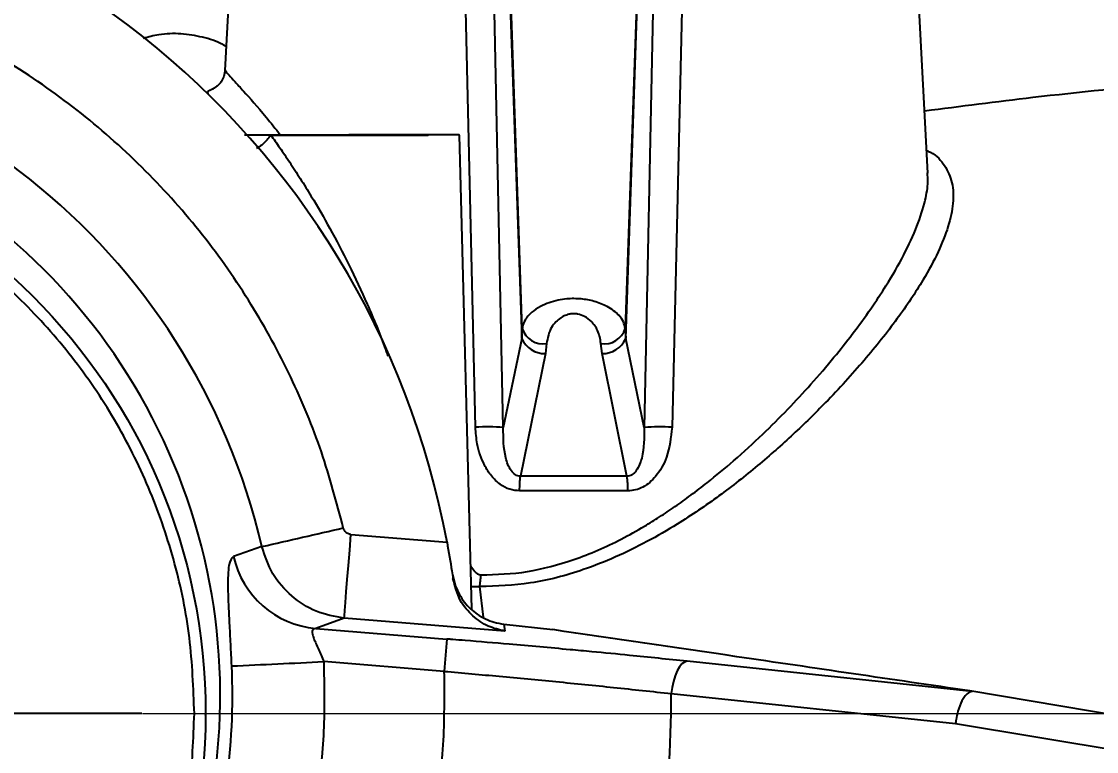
# Model space of a CAD drawing. Header units: millimetres. Extents: x 2451 to 4400, y 944 to 2322.
# Drawn here: x 3307.5 to 3403.1, y 1321.1 to 1386 of the extents above; entities that cross this region are included whole.
import ezdxf

# ---------------------------------------------------------------- set-up
doc = ezdxf.new("R2010")
doc.units = ezdxf.units.MM
doc.linetypes.add('AM_ISO08W050', pattern=[18, 12, -1.5, 3, -1.5])
doc.layers.add('AM_5', color=3, linetype='Continuous', lineweight=25)
doc.layers.add('AM_7', color=4, linetype='AM_ISO08W050', lineweight=25)
doc.styles.add('SLDTEXTSTYLE1', font='txt.shx', dxfattribs={"width": 0.7, "bigfont": 'gbcbig.shx'})
doc.dimstyles.new('SLDDIMSTYLE12$0', dxfattribs={"dimtxt": 12, "dimasz": 10, "dimexe": 0, "dimexo": 0.0625, "dimgap": 0.875, "dimtad": 1, "dimdec": 1, "dimlfac": 1.8, "dimrnd": 1e-09, "dimzin": 12, "dimdsep": 46, "dimtxsty": 'SLDTEXTSTYLE1', "dimcen": 0.09, "dimdle": 8.16, "dimclrd": 3, "dimclre": 3, "dimadec": 0, "dimazin": 3, "dimtfac": 1, "dimtdec": 1, "dimtofl": 0, "dimtmove": 0, "dimatfit": 3, "dimfxl": 0, "dimfrac": 2, "dimtolj": 1, "dimlwd": 5, "dimlwe": 5, "dimarcsym": 0})
doc.dimstyles.new('SLDDIMSTYLE12$3', dxfattribs={"dimtxt": 12, "dimasz": 10, "dimexe": 0, "dimexo": 0.0625, "dimgap": 0.875, "dimtad": 1, "dimdec": 1, "dimlfac": 1.8, "dimrnd": 1e-09, "dimzin": 12, "dimdsep": 46, "dimtxsty": 'SLDTEXTSTYLE1', "dimcen": 0.09, "dimdle": 8.16, "dimclrd": 3, "dimclre": 3, "dimadec": 0, "dimazin": 3, "dimtfac": 1, "dimtdec": 1, "dimtofl": 0, "dimtmove": 0, "dimatfit": 3, "dimfxl": 0, "dimfrac": 2, "dimtolj": 1, "dimlwd": 5, "dimlwe": 5, "dimarcsym": 0})

# ---------------------------------------------------------------- blocks, each defined once
blk = doc.blocks.new('*D68')
at = {"layer": 'AM_5', "color": 3, "lineweight": 5, "transparency": 16777216}
blk.add_line((3563.9, 1441.938), (3578.25, 1441.938), dxfattribs=at)
at = {"layer": 'AM_5', "color": 3, "linetype": 'Continuous', "lineweight": 5, "transparency": 16777216}
for p, q in [((3578.25, 1431.938), (3578.25, 1334.489)), ((3318.305, 1324.489), (3578.25, 1324.489))]:
    blk.add_line(p, q, dxfattribs=at)
at = {"layer": 'AM_5', "color": 3, "transparency": 16777216}
for points in [[(3576.584, 1431.938), (3579.917, 1431.938), (3578.25, 1441.938)], [(3576.584, 1334.489), (3579.917, 1334.489), (3578.25, 1324.489)]]:
    blk.add_solid(points, dxfattribs=at)
at = {"layer": 'Defpoints', "color": 0, "transparency": 16777216}
for p in [(3563.837, 1441.938), (3318.243, 1324.489), (3578.25, 1324.489)]:
    blk.add_point(p, dxfattribs=at)
at = {"layer": 'AM_5', "color": 0, "transparency": 16777216, "insert": (3571.375, 1392.443), "char_height": 12, "attachment_point": 5, "rotation": 90, "style": 'SLDTEXTSTYLE1'}
blk.add_mtext('\\A1;115', dxfattribs=at)
blk = doc.blocks.new('*D58')
at = {"layer": 'AM_5', "color": 3, "linetype": 'Continuous', "lineweight": 5, "transparency": 16777216}
blk.add_line((3435.37, 1477.244), (3401.687, 1451.245), dxfattribs=at)
at = {"layer": 'AM_5', "color": 3, "lineweight": 5, "transparency": 16777216}
for p, q in [((3334.311, 1399.307), (3334.491, 1399.307)), ((3334.401, 1399.217), (3334.401, 1399.397))]:
    blk.add_line(p, q, dxfattribs=at)
at = {"layer": 'AM_5', "color": 3, "transparency": 16777216}
blk.add_solid([(3400.669, 1452.564), (3402.706, 1449.926), (3393.771, 1445.135)], dxfattribs=at)
at = {"layer": 'Defpoints', "color": 0, "transparency": 16777216}
for p in [(3393.771, 1445.135), (3275.03, 1353.48)]:
    blk.add_point(p, dxfattribs=at)
at = {"layer": 'AM_5', "color": 0, "transparency": 16777216, "insert": (3418.286, 1472.742), "char_height": 12, "attachment_point": 5, "rotation": 37.66418, "style": 'SLDTEXTSTYLE1'}
blk.add_mtext('\\A1;%%C345', dxfattribs=at)

msp = doc.modelspace()

# ---------------------------------------------------------------- linework, layer by layer
at = {"color": 7, "linetype": 'Continuous', "lineweight": 25}
for p, q in [((3326.633, 1400.804), (3325.63, 1381.659)), ((3347.895, 1349.943), (3346.71, 1400.864)), ((3350.37, 1349.905), (3349.31, 1400.861)), ((3350.522, 1400.851), (3352.011, 1357.832)), ((3352.062, 1358.72), (3350.6, 1400.85)), ((3362.666, 1400.85), (3361.205, 1358.72)), ((3361.255, 1357.832), (3362.744, 1400.851)), ((3363.956, 1400.861), (3362.896, 1349.905)), ((3366.556, 1400.864), (3365.371, 1349.943)), ((3388.115, 1372.524), (3386.895, 1395.804)), ((3347.587, 1333.754), (3346.483, 1375.919)), ((3352.011, 1357.832), (3352.062, 1358.72)), ((3361.205, 1358.72), (3361.255, 1357.832)), ((3352.011, 1357.832), (3350.37, 1349.905)), ((3354.222, 1357.373), (3354.117, 1356.486)), ((3359.149, 1356.486), (3359.044, 1357.373)), ((3362.896, 1349.905), (3361.255, 1357.832)), ((3354.117, 1356.486), (3351.902, 1345.586)), ((3361.364, 1345.586), (3359.149, 1356.486)), ((3336.828, 1340.408), (3345.366, 1339.719)), ((3328.914, 1339.322), (3326.38, 1338.453)), ((3345.843, 1336.84), (3346.109, 1335.803)), ((3347.534, 1335.79), (3348.268, 1335.772)), ((3348.268, 1335.772), (3348.594, 1333.063)), ((3336.226, 1332.961), (3333.695, 1332.045)), ((3350.504, 1331.811), (3336.226, 1332.961)), ((3350.413, 1332.435), (3354.773, 1331.941)), ((3350.413, 1332.435), (3350.504, 1331.811)), ((3333.695, 1332.045), (3345.358, 1331.105)), ((3345.127, 1328.234), (3334.403, 1329.099)), ((3392.05, 1326.45), (3366.71, 1329.129)), ((3417.291, 1322.221), (3391.852, 1326.493)), ((3365.305, 1326.255), (3390.573, 1323.611)), ((3323.907, 1324.347), (3323.907, 1324.356)), ((3390.573, 1323.611), (3424.225, 1317.998))]:
    msp.add_line(p, q, dxfattribs=at)
at = {"color": 7, "linetype": 'Continuous', "lineweight": 25, "flags": 128}
for points in [[(3361.364, 1345.586), (3360.187, 1345.586), (3359.005, 1345.586), (3357.82, 1345.587), (3356.633, 1345.587), (3355.447, 1345.587), (3354.261, 1345.586), (3353.079, 1345.586), (3351.902, 1345.586)], [(3361.449, 1344.278), (3360.251, 1344.278), (3359.048, 1344.278), (3357.841, 1344.278), (3356.633, 1344.278), (3355.425, 1344.278), (3354.219, 1344.278), (3353.015, 1344.278), (3351.817, 1344.278)], [(3336.226, 1332.961), (3336.244, 1333.176), (3336.282, 1333.648), (3336.34, 1334.36), (3336.415, 1335.289), (3336.504, 1336.399), (3336.606, 1337.653), (3336.715, 1339.005), (3336.828, 1340.408)], [(3366.71, 1329.129), (3366.479, 1329.063), (3366.247, 1328.893), (3366.025, 1328.624), (3365.819, 1328.266), (3365.638, 1327.833), (3365.489, 1327.341), (3365.376, 1326.808), (3365.305, 1326.255)]]:
    msp.add_lwpolyline(points, dxfattribs=at)
at = {"color": 7, "linetype": 'Continuous', "lineweight": 25}
msp.add_circle((3271.408, 1324.489), 52.5, dxfattribs=at)
for centre, radius, start, end in [((3271.634, 1325.989), 75, 10.54851, 92.46086), ((3271.633, 1326.001), 58.809, 13.09228, 89.91829), ((3271.633, 1326.08), 53.574, 308.26934, 171.50515), ((3353.907, 1359.274), 1.927, 196.70211, 279.40565), ((3359.359, 1359.274), 1.927, 260.59454, 343.29737), ((3354.062, 1358.719), 2.234, 203.39428, 271.42772), ((3359.205, 1358.719), 2.234, 268.57245, 336.60531), ((3348.885, 1333.799), 16.174, 84.73329, 93.50893), ((3364.381, 1333.799), 16.174, 86.49111, 95.26667), ((3351.424, 1344.282), 10.025, 359.97591, 7.47448), ((3061.499, 2515.202), 1205.904, 282.812128, 283.164856), ((3334.45, 1340.285), 8.275, 192.79006, 264.76479), ((8276.545, 932.19), 4947.297, 175.375054, 175.408407), ((3271.634, 1326.064), 54.664, 340.22854, 2.782), ((3269.82, 2623.471), 1295.983, 272.494846, 272.856436), ((3271.634, 1326.058), 93.672, 342.88971, 0.12059)]:
    msp.add_arc(centre, radius, start, end, dxfattribs=at)
for points, knots in [([(3271.2, 1155.758), (3273.761, 1155.783), (3277.341, 1155.818), (3282.61, 1156.096), (3287.075, 1156.432), (3292.391, 1156.997), (3297.96, 1157.771), (3303.773, 1158.781), (3309.744, 1160.037), (3315.82, 1161.547), (3321.958, 1163.318), (3328.124, 1165.352), (3334.287, 1167.652), (3340.424, 1170.217), (3346.512, 1173.047), (3352.532, 1176.141), (3358.464, 1179.496), (3364.293, 1183.108), (3370.003, 1186.973), (3375.579, 1191.088), (3381.006, 1195.445), (3386.272, 1200.039), (3391.363, 1204.864), (3396.268, 1209.911), (3400.975, 1215.174), (3405.473, 1220.644), (3409.751, 1226.312), (3413.8, 1232.17), (3417.609, 1238.206), (3421.171, 1244.412), (3424.476, 1250.777), (3427.517, 1257.289), (3430.286, 1263.939), (3432.776, 1270.713), (3434.982, 1277.601), (3436.896, 1284.589), (3438.515, 1291.667), (3439.833, 1298.821), (3440.846, 1306.038), (3441.55, 1313.305), (3441.943, 1320.609), (3442.022, 1327.937), (3441.785, 1335.275), (3441.231, 1342.61), (3440.359, 1349.927), (3439.168, 1357.214), (3437.66, 1364.457), (3435.835, 1371.642), (3433.695, 1378.754), (3431.241, 1385.782), (3428.476, 1392.71), (3425.403, 1399.527), (3422.026, 1406.217), (3418.349, 1412.769), (3414.375, 1419.169), (3410.11, 1425.405), (3405.559, 1431.463), (3400.727, 1437.331), (3395.62, 1442.997), (3390.243, 1448.45), (3384.796, 1453.498), (3379.323, 1458.15), (3373.865, 1462.419), (3368.24, 1466.462), (3362.458, 1470.27), (3356.531, 1473.838), (3350.469, 1477.16), (3344.283, 1480.23), (3337.986, 1483.044), (3331.592, 1485.596), (3325.117, 1487.882), (3318.58, 1489.898), (3312.005, 1491.641), (3305.432, 1493.106), (3298.938, 1494.287), (3292.648, 1495.184), (3287.125, 1495.768), (3282.242, 1496.135), (3277.418, 1496.375), (3271.443, 1496.492), (3265.927, 1496.382), (3260.657, 1496.11), (3256.193, 1495.773), (3250.877, 1495.208), (3245.308, 1494.434), (3239.494, 1493.424), (3233.523, 1492.168), (3227.447, 1490.657), (3221.309, 1488.887), (3215.144, 1486.853), (3208.981, 1484.553), (3202.844, 1481.988), (3196.756, 1479.157), (3190.736, 1476.064), (3184.803, 1472.709), (3178.974, 1469.097), (3173.264, 1465.231), (3167.689, 1461.117), (3162.262, 1456.76), (3156.996, 1452.166), (3151.905, 1447.341), (3147, 1442.294), (3142.293, 1437.031), (3137.795, 1431.561), (3133.517, 1425.892), (3129.468, 1420.035), (3125.658, 1413.999), (3122.097, 1407.793), (3118.792, 1401.428), (3115.749, 1394.916), (3112.987, 1388.265), (3110.65, 1381.982), (3109.372, 1377.877), (3108.808, 1376.069)], [0, 0, 0, 0, 0.010207, 0.014274, 0.021037, 0.028056, 0.035587, 0.043451, 0.051578, 0.059911, 0.06841, 0.077044, 0.085791, 0.094634, 0.103558, 0.112554, 0.121612, 0.130726, 0.13989, 0.149098, 0.158347, 0.167633, 0.176954, 0.186306, 0.195688, 0.205098, 0.214535, 0.223996, 0.233481, 0.242989, 0.252518, 0.262068, 0.271639, 0.281229, 0.290838, 0.300466, 0.310113, 0.319778, 0.329461, 0.339162, 0.348881, 0.358618, 0.368373, 0.378146, 0.387938, 0.397748, 0.407578, 0.417427, 0.427296, 0.437185, 0.447097, 0.457031, 0.466988, 0.47697, 0.486979, 0.497016, 0.507082, 0.517181, 0.527315, 0.537488, 0.547704, 0.556915, 0.566123, 0.575327, 0.584526, 0.593719, 0.602905, 0.612082, 0.621247, 0.630396, 0.639524, 0.64862, 0.657668, 0.666638, 0.675463, 0.683979, 0.691963, 0.697606, 0.703501, 0.71122, 0.721427, 0.725494, 0.732257, 0.739276, 0.746807, 0.754671, 0.762798, 0.771131, 0.77963, 0.788264, 0.797011, 0.805853, 0.814778, 0.823774, 0.832832, 0.841946, 0.85111, 0.860318, 0.869567, 0.878853, 0.888174, 0.897526, 0.906908, 0.916318, 0.925755, 0.935216, 0.944701, 0.954208, 0.963738, 0.973288, 0.982858, 0.992449, 1, 1, 1, 1]), ([(3272.017, 1476.447), (3274.417, 1476.41), (3277.776, 1476.357), (3282.718, 1476.053), (3286.908, 1475.697), (3291.895, 1475.105), (3297.116, 1474.306), (3302.562, 1473.268), (3308.15, 1471.984), (3313.829, 1470.446), (3319.557, 1468.648), (3325.301, 1466.588), (3331.031, 1464.264), (3336.723, 1461.676), (3342.355, 1458.826), (3347.907, 1455.716), (3353.36, 1452.349), (3358.698, 1448.73), (3363.903, 1444.863), (3368.962, 1440.754), (3373.86, 1436.41), (3378.584, 1431.837), (3383.119, 1427.044), (3387.455, 1422.038), (3391.58, 1416.829), (3395.482, 1411.426), (3399.152, 1405.839), (3402.578, 1400.078), (3405.752, 1394.154), (3408.666, 1388.079), (3411.311, 1381.864), (3413.679, 1375.522), (3415.764, 1369.064), (3417.558, 1362.505), (3419.058, 1355.857), (3420.257, 1349.133), (3421.153, 1342.347), (3421.729, 1335.513), (3422.003, 1329.447), (3421.951, 1325.663), (3421.931, 1324.17)], [0, 0, 0, 0, 0.030295, 0.042386, 0.06249, 0.08336, 0.105754, 0.129143, 0.153315, 0.178102, 0.203384, 0.229071, 0.255096, 0.281407, 0.307965, 0.334738, 0.361698, 0.388826, 0.416105, 0.443519, 0.471057, 0.498709, 0.526466, 0.554321, 0.582267, 0.6103, 0.638414, 0.666606, 0.694872, 0.72321, 0.751616, 0.780088, 0.808626, 0.837227, 0.86589, 0.894615, 0.9234, 0.952246, 0.981152, 1, 1, 1, 1]), ([(3336.148, 1340.991), (3335.547, 1343.258), (3334.331, 1347.843), (3331.559, 1354.493), (3328.044, 1360.971), (3323.729, 1367.127), (3318.668, 1372.833), (3312.954, 1377.943), (3306.688, 1382.361), (3299.989, 1386.007), (3293.019, 1388.826), (3285.917, 1390.792), (3278.813, 1391.996), (3274.072, 1392.148), (3271.728, 1392.223)], [0, 0, 0, 0, 0.079193, 0.1601594, 0.2427828, 0.3278545, 0.4136411, 0.5, 0.5863536, 0.6721403, 0.7572171, 0.8398354, 0.9208043, 1, 1, 1, 1]), ([(3325.74, 1383.771), (3325.639, 1383.833), (3324.994, 1384.229), (3323.63, 1384.656), (3321.717, 1384.972), (3319.911, 1384.927), (3318.816, 1384.626), (3318.349, 1384.498)], [0, 0, 0, 0, 0.046566, 0.297792, 0.553799, 0.809807, 1, 1, 1, 1]), ([(3325.632, 1381.704), (3325.607, 1381.51), (3325.56, 1381.14), (3325.315, 1380.671), (3325.036, 1380.346), (3324.796, 1380.156), (3324.654, 1380.068), (3324.59, 1380.033), (3324.563, 1380.019), (3324.532, 1380.003), (3324.48, 1379.977), (3324.42, 1379.95), (3324.319, 1379.905), (3324.146, 1379.823), (3324.046, 1379.761), (3324.102, 1379.639), (3324.115, 1379.61)], [0, 0, 0, 0, 0.101386, 0.193388, 0.268842, 0.32211, 0.350749, 0.355835, 0.359447, 0.367619, 0.377614, 0.404377, 0.441249, 0.547079, 0.891427, 1, 1, 1, 1]), ([(3325.656, 1381.658), (3325.657, 1381.645), (3325.661, 1381.614), (3325.956, 1381.276), (3326.483, 1380.696), (3327.493, 1379.577), (3328.836, 1378.097), (3330.119, 1376.476), (3330.547, 1375.935)], [0, 0, 0, 0, 0.107122, 0.254951, 0.403491, 0.552687, 0.85071, 1, 1, 1, 1]), ([(3409.896, 1380.529), (3405.741, 1380.126), (3398.371, 1379.41), (3391.029, 1378.453), (3387.826, 1378.036)], [0, 0, 0, 0, 0.5637917, 1, 1, 1, 1]), ([(3327.359, 1375.926), (3327.415, 1375.926), (3327.649, 1375.928), (3328.403, 1375.931), (3329.264, 1375.933), (3329.693, 1375.934)], [0, 0, 0, 0, 0.136953, 0.568984, 1, 1, 1, 1]), ([(3329.693, 1375.934), (3329.616, 1375.814), (3329.453, 1375.562), (3329.102, 1375.196), (3328.744, 1374.899), (3328.504, 1374.775), (3328.418, 1374.731)], [0, 0, 0, 0, 0.25185, 0.531287, 0.832705, 1, 1, 1, 1]), ([(3329.633, 1375.919), (3329.739, 1375.917), (3329.949, 1375.913), (3331.568, 1375.908), (3333.882, 1375.905), (3335.716, 1375.904), (3336.633, 1375.904)], [0, 0, 0, 0, 0.249997, 0.499998, 0.749999, 1, 1, 1, 1]), ([(3329.693, 1375.934), (3329.961, 1375.558), (3330.515, 1374.78), (3331.4, 1373.478), (3332.341, 1372.034), (3333.549, 1370.084), (3335.025, 1367.54), (3336.082, 1365.469), (3336.633, 1364.388)], [0, 0, 0, 0, 0.11372, 0.234976, 0.364226, 0.501846, 0.739903, 1, 1, 1, 1]), ([(3346.483, 1375.919), (3346.447, 1375.92), (3346.373, 1375.923), (3345.788, 1375.927), (3344.877, 1375.931), (3343.643, 1375.934), (3342.141, 1375.936), (3340.427, 1375.938), (3338.567, 1375.94), (3337.278, 1375.94), (3336.633, 1375.94)], [0, 0, 0, 0, 0.1249659, 0.2499708, 0.3749756, 0.4999805, 0.6249854, 0.7499903, 0.8749951, 1, 1, 1, 1]), ([(3336.633, 1375.904), (3337.548, 1375.904), (3339.376, 1375.905), (3341.734, 1375.908), (3343.186, 1375.913), (3343.811, 1375.917), (3343.633, 1375.919), (3343.633, 1375.919)], [0, 0, 0, 0, 0.249999, 0.499998, 0.749997, 0.999997, 1, 1, 1, 1]), ([(3388.009, 1374.54), (3388.125, 1374.488), (3388.866, 1374.16), (3389.662, 1373.221), (3390.355, 1371.72), (3390.423, 1369.885), (3389.984, 1367.818), (3389.074, 1365.525), (3387.605, 1362.794), (3385.448, 1359.568), (3382.531, 1355.896), (3379.381, 1352.44), (3376.173, 1349.299), (3373.019, 1346.509), (3369.59, 1343.81), (3366.276, 1341.548), (3363.176, 1339.747), (3360.386, 1338.37), (3356.96, 1337.025), (3352.873, 1335.921), (3349.78, 1335.821), (3348.268, 1335.772)], [0, 0, 0, 0, 0.010042, 0.064236, 0.11953, 0.174168, 0.228913, 0.282609, 0.338066, 0.410154, 0.483512, 0.55672, 0.61143, 0.666619, 0.72189, 0.77702, 0.814622, 0.851761, 0.888283, 0.945402, 1, 1, 1, 1]), ([(3356.633, 1338.168), (3357.35, 1338.435), (3358.794, 1338.973), (3360.89, 1339.987), (3362.709, 1340.998), (3364.29, 1341.977), (3365.668, 1342.898), (3367.084, 1343.912), (3368.843, 1345.26), (3371.003, 1347.06), (3373.394, 1349.248), (3375.676, 1351.531), (3377.796, 1353.821), (3379.704, 1356.052), (3381.481, 1358.298), (3383.029, 1360.423), (3384.597, 1362.796), (3386.024, 1365.269), (3387.211, 1367.831), (3387.882, 1369.982), (3388.153, 1371.55), (3388.096, 1372.293), (3388.075, 1372.555)], [0, 0, 0, 0, 0.037187, 0.074872, 0.113617, 0.139589, 0.167223, 0.196534, 0.227532, 0.280248, 0.342157, 0.399335, 0.456228, 0.517553, 0.570386, 0.630084, 0.684603, 0.761377, 0.836598, 0.9113, 0.9687, 1, 1, 1, 1]), ([(3336.633, 1364.388), (3337.189, 1363.219), (3338.328, 1360.819), (3339.478, 1358.094), (3340.021, 1356.534), (3340.119, 1356.252)], [0, 0, 0, 0, 0.437744, 0.898377, 1, 1, 1, 1]), ([(3361.205, 1358.72), (3361.167, 1358.912), (3361.09, 1359.308), (3360.607, 1359.99), (3359.751, 1360.651), (3358.539, 1361.141), (3357.282, 1361.38), (3356.16, 1361.381), (3355.199, 1361.238), (3354.405, 1361.014), (3353.594, 1360.66), (3352.82, 1360.135), (3352.282, 1359.502), (3352.093, 1359.007), (3352.067, 1358.764), (3352.062, 1358.72)], [0, 0, 0, 0, 0.0779787, 0.1600594, 0.280852, 0.3750705, 0.4562454, 0.5413121, 0.5934965, 0.6532546, 0.7174275, 0.8001176, 0.9013898, 0.981848, 1, 1, 1, 1]), ([(3359.044, 1357.373), (3358.984, 1357.768), (3358.879, 1358.45), (3358.308, 1359.278), (3357.676, 1359.782), (3357.096, 1359.996), (3356.641, 1360.038), (3356.259, 1360.005), (3355.852, 1359.886), (3355.422, 1359.651), (3355.004, 1359.293), (3354.426, 1358.547), (3354.308, 1357.867), (3354.222, 1357.373)], [0, 0, 0, 0, 0.174868, 0.30144, 0.391995, 0.46325, 0.499207, 0.535144, 0.583037, 0.634939, 0.701658, 0.783051, 1, 1, 1, 1]), ([(3351.817, 1344.278), (3351.525, 1344.306), (3350.907, 1344.366), (3350.037, 1344.849), (3349.276, 1345.598), (3348.528, 1346.789), (3348.02, 1348.274), (3347.933, 1349.442), (3347.895, 1349.943)], [0, 0, 0, 0, 0.115598, 0.245032, 0.388443, 0.539656, 0.802334, 1, 1, 1, 1]), ([(3351.902, 1345.586), (3351.822, 1345.591), (3351.656, 1345.602), (3351.345, 1345.756), (3350.892, 1346.257), (3350.38, 1347.663), (3350.374, 1348.991), (3350.37, 1349.905)], [0, 0, 0, 0, 0.045655, 0.093449, 0.200152, 0.449571, 1, 1, 1, 1]), ([(3362.896, 1349.905), (3362.892, 1348.99), (3362.887, 1347.662), (3362.373, 1346.255), (3361.92, 1345.756), (3361.61, 1345.601), (3361.445, 1345.591), (3361.364, 1345.586)], [0, 0, 0, 0, 0.550977, 0.800251, 0.906743, 0.954419, 1, 1, 1, 1]), ([(3365.371, 1349.943), (3365.27, 1349.031), (3365.095, 1347.459), (3364.086, 1345.622), (3363.034, 1344.696), (3362.139, 1344.328), (3361.677, 1344.294), (3361.449, 1344.278)], [0, 0, 0, 0, 0.359009, 0.618536, 0.816371, 0.909523, 1, 1, 1, 1]), ([(3336.828, 1340.408), (3336.749, 1340.422), (3336.591, 1340.449), (3336.386, 1340.579), (3336.224, 1340.762), (3336.173, 1340.914), (3336.148, 1340.991)], [0, 0, 0, 0, 0.25015, 0.499371, 0.749258, 1, 1, 1, 1]), ([(3336.226, 1332.961), (3335.38, 1333.113), (3333.686, 1333.418), (3331.484, 1334.849), (3329.742, 1336.836), (3329.191, 1338.492), (3328.914, 1339.322)], [0, 0, 0, 0, 0.248705, 0.4981896, 0.7483774, 1, 1, 1, 1]), ([(3345.366, 1339.719), (3345.52, 1338.847), (3345.717, 1337.73), (3345.864, 1336.705), (3345.896, 1336.481)], [0, 0, 0, 0, 0.780861, 1, 1, 1, 1]), ([(3326.233, 1328.717), (3326.201, 1329.367), (3326.135, 1330.683), (3326.039, 1332.546), (3325.955, 1334.242), (3325.909, 1335.678), (3325.919, 1336.834), (3326.012, 1338.011), (3326.233, 1338.277), (3326.38, 1338.453)], [0, 0, 0, 0, 0.123523, 0.250151, 0.37478, 0.500212, 0.623523, 0.749713, 1, 1, 1, 1]), ([(3348.383, 1336.816), (3349.768, 1336.85), (3352.547, 1336.92), (3355.268, 1337.751), (3356.633, 1338.168)], [0, 0, 0, 0, 0.498326, 1, 1, 1, 1]), ([(3347.487, 1337.597), (3347.594, 1337.424), (3347.757, 1337.159), (3348.039, 1336.928), (3348.23, 1336.834), (3348.334, 1336.822), (3348.383, 1336.816)], [0, 0, 0, 0, 0.486512, 0.744407, 0.879183, 1, 1, 1, 1]), ([(3350.504, 1331.811), (3350.003, 1331.929), (3349.003, 1332.166), (3347.641, 1333.099), (3346.441, 1334.453), (3346.078, 1335.805), (3345.896, 1336.481)], [0, 0, 0, 0, 0.250554, 0.500259, 0.750054, 1, 1, 1, 1]), ([(3348.268, 1335.772), (3348.296, 1335.933), (3348.352, 1336.256), (3348.373, 1336.629), (3348.383, 1336.816)], [0, 0, 0, 0, 0.5, 1, 1, 1, 1]), ([(3346.109, 1335.803), (3346.352, 1335.304), (3346.836, 1334.307), (3348.077, 1333.215), (3349.31, 1332.616), (3350.129, 1332.481), (3350.413, 1332.435)], [0, 0, 0, 0, 0.270985, 0.540835, 0.840956, 1, 1, 1, 1]), ([(3333.695, 1332.045), (3333.616, 1332.032), (3333.464, 1332.005), (3333.374, 1331.82), (3333.4, 1331.533), (3333.563, 1331.024), (3333.933, 1330.214), (3334.245, 1329.474), (3334.403, 1329.099)], [0, 0, 0, 0, 0.125165, 0.244002, 0.362149, 0.483423, 0.737795, 1, 1, 1, 1]), ([(3391.852, 1326.493), (3384.95, 1327.507), (3372.626, 1329.318), (3360.228, 1331.139), (3354.773, 1331.941)], [0, 0, 0, 0, 0.56, 1, 1, 1, 1]), ([(3366.71, 1329.129), (3365.014, 1329.305), (3362.243, 1329.593), (3358.723, 1329.933), (3355.168, 1330.266), (3351.412, 1330.602), (3347.916, 1330.897), (3346.134, 1331.042), (3345.594, 1331.086), (3345.421, 1331.1), (3345.358, 1331.105)], [0, 0, 0, 0, 0.250165, 0.408557, 0.498724, 0.748485, 0.926363, 0.976321, 0.991455, 1, 1, 1, 1]), ([(3345.127, 1328.234), (3346.758, 1328.09), (3350.089, 1327.796), (3355.13, 1327.317), (3360.276, 1326.802), (3363.608, 1326.439), (3365.305, 1326.255)], [0, 0, 0, 0, 0.235421, 0.48057, 0.735435, 1, 1, 1, 1]), ([(3392.05, 1326.45), (3391.9, 1326.406), (3391.67, 1326.338), (3391.362, 1325.981), (3391.069, 1325.506), (3390.798, 1324.807), (3390.646, 1324.127), (3390.591, 1323.76), (3390.577, 1323.649), (3390.573, 1323.611)], [0, 0, 0, 0, 0.238995, 0.367832, 0.499678, 0.748972, 0.924681, 0.973941, 1, 1, 1, 1]), ([(3391.852, 1326.493), (3391.889, 1326.488), (3391.967, 1326.476), (3392.042, 1326.462), (3392.067, 1326.454), (3392.064, 1326.451), (3392.053, 1326.45), (3392.05, 1326.45)], [0, 0, 0, 0, 0.332571, 0.687965, 0.831381, 0.949784, 1, 1, 1, 1])]:
    msp.add_open_spline(points, degree=3, knots=knots, dxfattribs=at)
for points in [[(3322.907, 1324.491), (3322.822, 1326.739), (3322.652, 1331.233), (3321.284, 1337.859), (3319.126, 1344.256), (3316.135, 1350.315), (3312.382, 1355.932), (3307.928, 1361.011), (3302.848, 1365.466), (3297.231, 1369.219), (3291.172, 1372.207), (3284.775, 1374.379), (3278.149, 1375.697), (3271.407, 1376.139), (3264.666, 1375.697), (3258.04, 1374.379), (3251.643, 1372.207), (3245.584, 1369.219), (3239.967, 1365.466), (3234.887, 1361.011), (3230.433, 1355.932), (3226.68, 1350.315), (3223.689, 1344.256), (3221.531, 1337.859), (3220.163, 1331.233), (3219.993, 1326.739), (3219.907, 1324.491)], [(3329.693, 1375.934), (3330.174, 1375.935), (3331.136, 1375.936), (3332.859, 1375.938), (3334.707, 1375.94), (3335.991, 1375.94), (3336.633, 1375.94)], [(3351.817, 1344.278), (3351.822, 1344.523), (3351.833, 1345.013), (3351.879, 1345.395), (3351.902, 1345.586)], [(3334.403, 1329.099), (3334.453, 1327.036), (3334.552, 1322.909), (3334.042, 1318.813), (3333.788, 1316.765)], [(3344.352, 1315.187), (3344.627, 1317.353), (3345.176, 1321.685), (3345.143, 1326.051), (3345.127, 1328.234)], [(3219.907, 1324.491), (3219.993, 1322.244), (3220.163, 1317.75), (3221.531, 1311.124), (3223.689, 1304.727), (3226.68, 1298.668), (3230.433, 1293.051), (3234.887, 1287.971), (3239.967, 1283.517), (3245.584, 1279.764), (3251.643, 1276.776), (3258.04, 1274.604), (3264.666, 1273.286), (3271.407, 1272.844), (3278.149, 1273.286), (3284.775, 1274.604), (3291.172, 1276.776), (3297.231, 1279.764), (3302.848, 1283.517), (3307.928, 1287.971), (3312.382, 1293.051), (3316.135, 1298.668), (3319.126, 1304.727), (3321.284, 1311.124), (3322.652, 1317.75), (3322.822, 1322.244), (3322.907, 1324.491)]]:
    msp.add_open_spline(points, degree=3, dxfattribs=at)
at = {"layer": 'AM_7'}
msp.add_line((3318.243, 1324.489), (3227.406, 1324.489), dxfattribs=at)

# ---------------------------------------------------------------- dimensions: what is measured, and where the dimension line sits
at = {"layer": 'AM_5'}
dim = msp.add_diameter_dim_2p(p1=(3275.03, 1353.48), p2=(3393.771, 1445.135), text='%%C345', dimstyle='SLDDIMSTYLE12$3', override={"dimlfac": 1, "dimpost": ''}, dxfattribs=at)
dim.commit()
dim.dimension.update_dxf_attribs({"geometry": '*D58', "text_midpoint": (3418.286, 1472.742)})
dim = msp.add_linear_dim(base=(3578.25, 1324.489), p1=(3563.837, 1441.938), p2=(3318.243, 1324.489), angle=90, text='115', dimstyle='SLDDIMSTYLE12$0', override={"dimlfac": 1}, dxfattribs=at)
dim.commit()
dim.dimension.update_dxf_attribs({"geometry": '*D68', "text_midpoint": (3578.25, 1392.443), "dimtype": 160})

doc.saveas('drawing.dxf')
